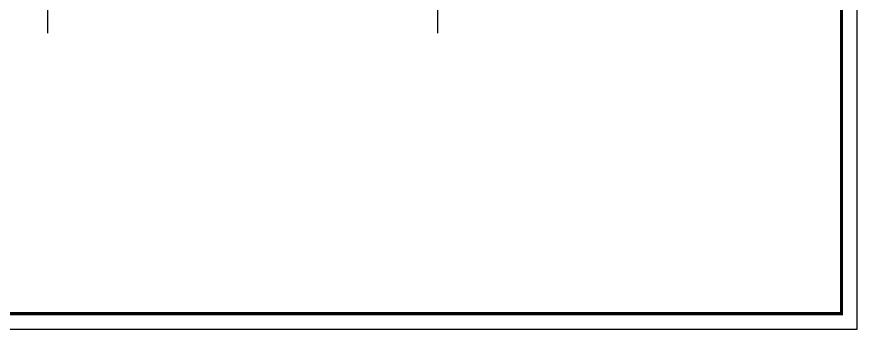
# Model space of a CAD drawing. Extents: x 44111 to 90315, y 4379 to 151689.
# Drawn here: x 60643 to 90315, y 80806 to 91838 of the extents above; entities that cross this region are included whole.
import ezdxf

# ---------------------------------------------------------------- set-up
doc = ezdxf.new("R2010")
doc.units = 0
doc.header["$LTSCALE"] = 1000
doc.header["$MEASUREMENT"] = 0
doc.linetypes.add('DOTE', pattern=[2.42, 2, -0.2, 0.02, -0.2])
for name, color, linetype in [('A-DOTE', 1, 'DOTE'), ('PUB_TITLE', 4, 'Continuous'), ('图框固定块', 3, 'Continuous')]:
    doc.layers.add(name, color=color, linetype=linetype)

msp = doc.modelspace()

# ---------------------------------------------------------------- linework, layer by layer
at = {"layer": 'A-DOTE'}
for p, q in [((61743, 91257), (61743, 103456)), ((75503, 91257), (75503, 103456))]:
    msp.add_line(p, q, dxfattribs=at)
at = {"layer": 'PUB_TITLE'}
msp.add_lwpolyline([(44111, 80806), (90315, 80806), (90315, 113476), (44111, 113476)], close=True, dxfattribs=at)
msp.add_lwpolyline([(44111, 80806), (90315, 80806), (90315, 113476), (44111, 113476)], close=True, dxfattribs=at)
at = {"layer": 'PUB_TITLE', "const_width": 110}
msp.add_lwpolyline([(46861, 81356), (89761, 81356), (89761, 112926), (46861, 112926)], close=True, dxfattribs=at)
at = {"layer": '图框固定块'}
msp.add_lwpolyline([(44111, 80806), (90315, 80806), (90315, 113476), (44111, 113476)], close=True, dxfattribs=at)

doc.saveas('drawing.dxf')
